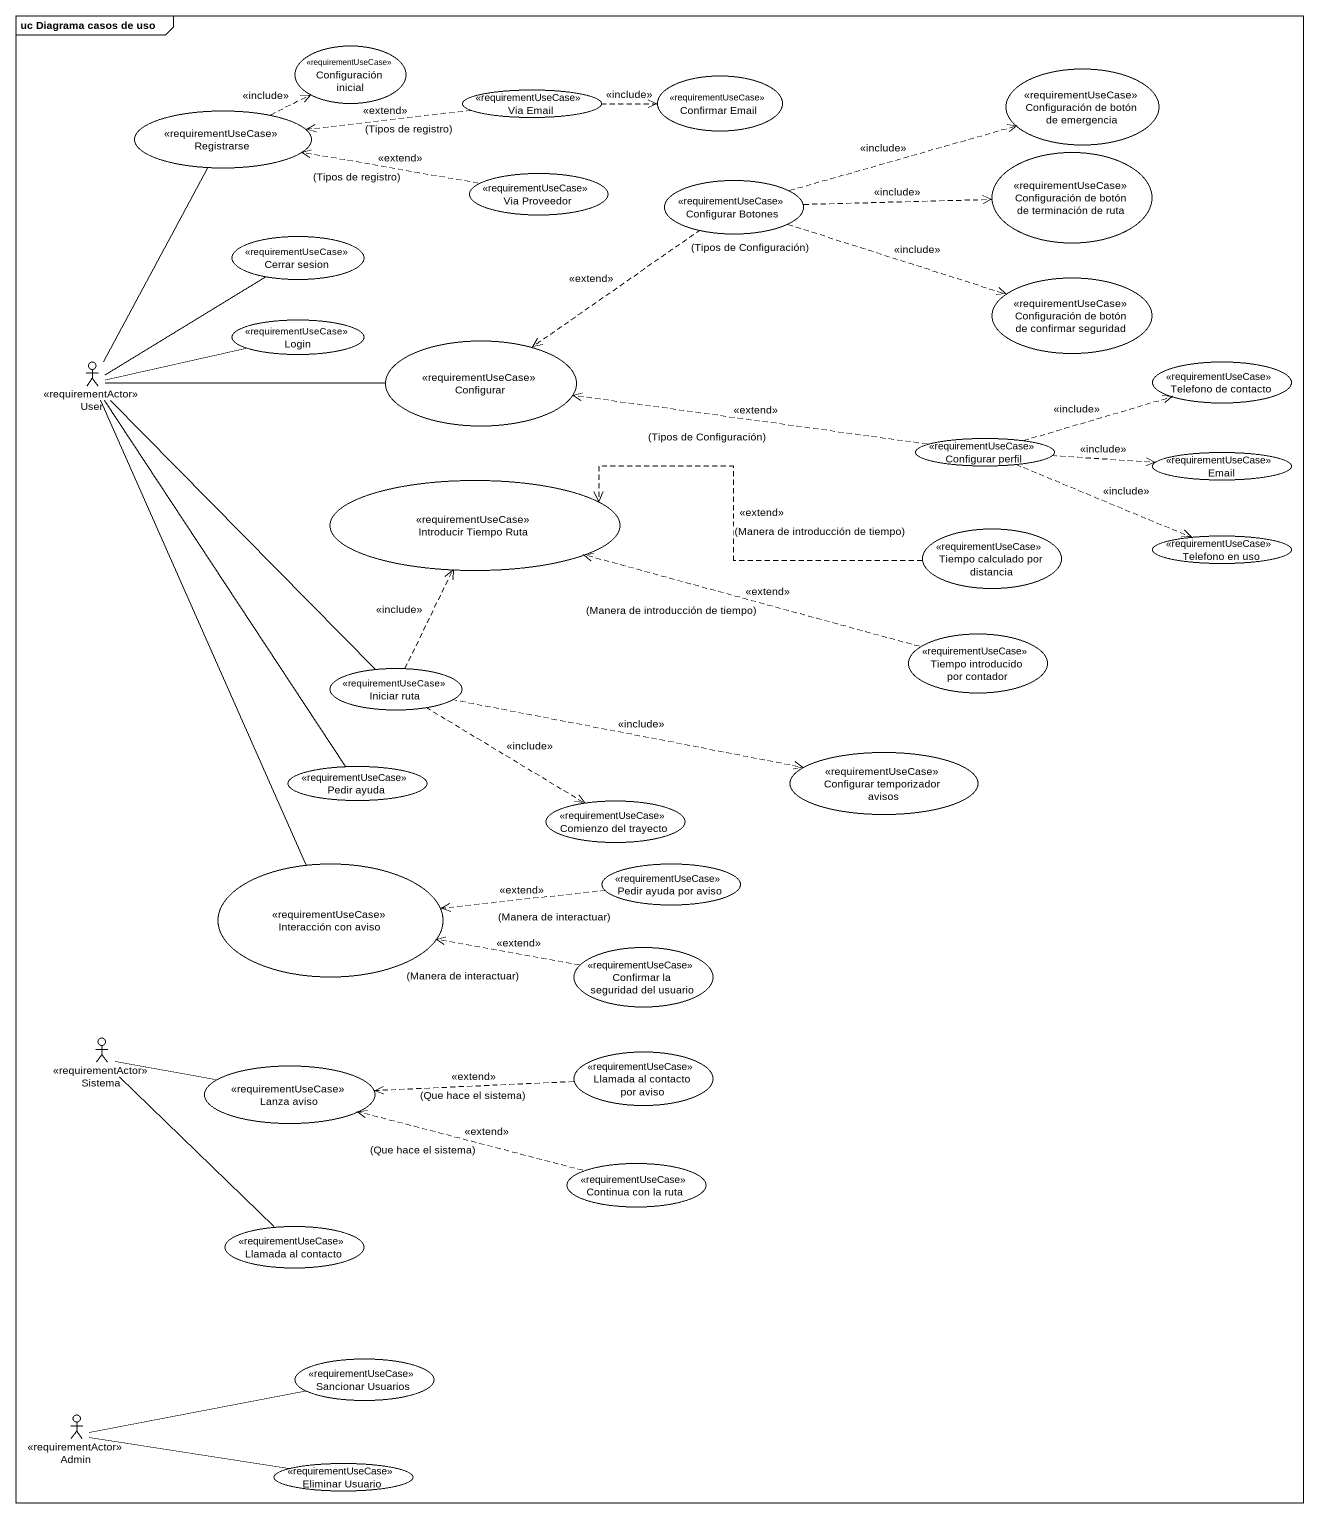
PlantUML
@startuml
mainframe uc Diagrama casos de uso
usecase "Configuración inicial" as Configuración_inicial <<requirementUseCase>>
usecase "Via Email" as Via_Email <<requirementUseCase>>
usecase "Confirmar Email" as Confirmar_Email <<requirementUseCase>>
usecase "Configuración de botón de emergencia" as Configuración_de_botón_de <<requirementUseCase>>
usecase Registrarse <<requirementUseCase>>
usecase "Configuración de botón de terminación de ruta" as Configuración_de_botón_de_2 <<requirementUseCase>>
usecase "Via Proveedor" as Via_Proveedor <<requirementUseCase>>
usecase "Configurar Botones" as Configurar_Botones <<requirementUseCase>>
usecase "Cerrar sesion" as Cerrar_sesion <<requirementUseCase>>
usecase "Configuración de botón de confirmar seguridad" as Configuración_de_botón_de_3 <<requirementUseCase>>
usecase Login <<requirementUseCase>>
actor User <<requirementActor>>
usecase Configurar <<requirementUseCase>>
usecase "Telefono de contacto" as Telefono_de_contacto <<requirementUseCase>>
usecase "Configurar perfil" as Configurar_perfil <<requirementUseCase>>
usecase Email <<requirementUseCase>>
usecase "Introducir Tiempo Ruta" as Introducir_Tiempo_Ruta <<requirementUseCase>>
usecase "Tiempo calculado por distancia" as Tiempo_calculado_por <<requirementUseCase>>
usecase "Telefono en uso" as Telefono_en_uso <<requirementUseCase>>
usecase "Tiempo introducido por contador" as Tiempo_introducido_por <<requirementUseCase>>
usecase "Iniciar ruta" as Iniciar_ruta <<requirementUseCase>>
usecase "Pedir ayuda" as Pedir_ayuda <<requirementUseCase>>
usecase "Configurar temporizador avisos" as Configurar_temporizador <<requirementUseCase>>
usecase "Comienzo del trayecto" as Comienzo_del_trayecto <<requirementUseCase>>
usecase "Interacción con aviso" as Interacción_con_aviso <<requirementUseCase>>
usecase "Pedir ayuda por aviso" as Pedir_ayuda_por_aviso <<requirementUseCase>>
usecase "Confirmar la seguridad del usuario" as Confirmar_la_seguridad_del <<requirementUseCase>>
actor Sistema <<requirementActor>>
usecase "Lanza aviso" as Lanza_aviso <<requirementUseCase>>
usecase "Llamada al contacto por aviso" as Llamada_al_contacto_por <<requirementUseCase>>
usecase "Continua con la ruta" as Continua_con_la_ruta <<requirementUseCase>>
usecase "Llamada al contacto" as Llamada_al_contacto <<requirementUseCase>>
usecase "Sancionar Usuarios" as Sancionar_Usuarios <<requirementUseCase>>
actor Admin <<requirementActor>>
usecase "Eliminar Usuario" as Eliminar_Usuario <<requirementUseCase>>
Via_Email .right.> Confirmar_Email : <<include>>
Via_Email .left.> Registrarse : <<extend>>\n(Tipos de registro)
Registrarse .right.> Configuración_inicial : <<include>>
Registrarse -- User
Via_Proveedor .left.> Registrarse : <<extend>>\n(Tipos de registro)
Configurar_Botones .right.> Configuración_de_botón_de : <<include>>
Configurar_Botones .right.> Configuración_de_botón_de_2 : <<include>>
Configurar_Botones .right.> Configuración_de_botón_de_3 : <<include>>
Configurar_Botones ..> Configurar : (Tipos de Configuración)\n<<extend>>
User -up- Cerrar_sesion
User -right- Login
User -right- Configurar
User -- Iniciar_ruta
User -- Pedir_ayuda
User -- Interacción_con_aviso
Configurar_perfil .left.> Configurar : <<extend>>\n(Tipos de Configuración)
Configurar_perfil .right.> Telefono_de_contacto : <<include>>
Configurar_perfil .right.> Email : <<include>>
Configurar_perfil .right.> Telefono_en_uso : <<include>>
Tiempo_calculado_por .left.> Introducir_Tiempo_Ruta : <<extend>>\n(Manera de introducción de tiempo)
Tiempo_introducido_por .left.> Introducir_Tiempo_Ruta : <<extend>>\n(Manera de introducción de tiempo)
Iniciar_ruta .up.> Introducir_Tiempo_Ruta : <<include>>
Iniciar_ruta .right.> Configurar_temporizador : <<include>>
Iniciar_ruta ..> Comienzo_del_trayecto : <<include>>
Pedir_ayuda_por_aviso .left.> Interacción_con_aviso : <<extend>>\n(Manera de interactuar)
Confirmar_la_seguridad_del .left.> Interacción_con_aviso : <<extend>>\n(Manera de interactuar)
Sistema -- Llamada_al_contacto
Lanza_aviso -left- Sistema
Llamada_al_contacto_por .left.> Lanza_aviso : <<extend>>\n(Que hace el sistema)
Continua_con_la_ruta .left.> Lanza_aviso : <<extend>>\n(Que hace el sistema)
Admin -right- Sancionar_Usuarios
Admin -right- Eliminar_Usuario
@enduml
